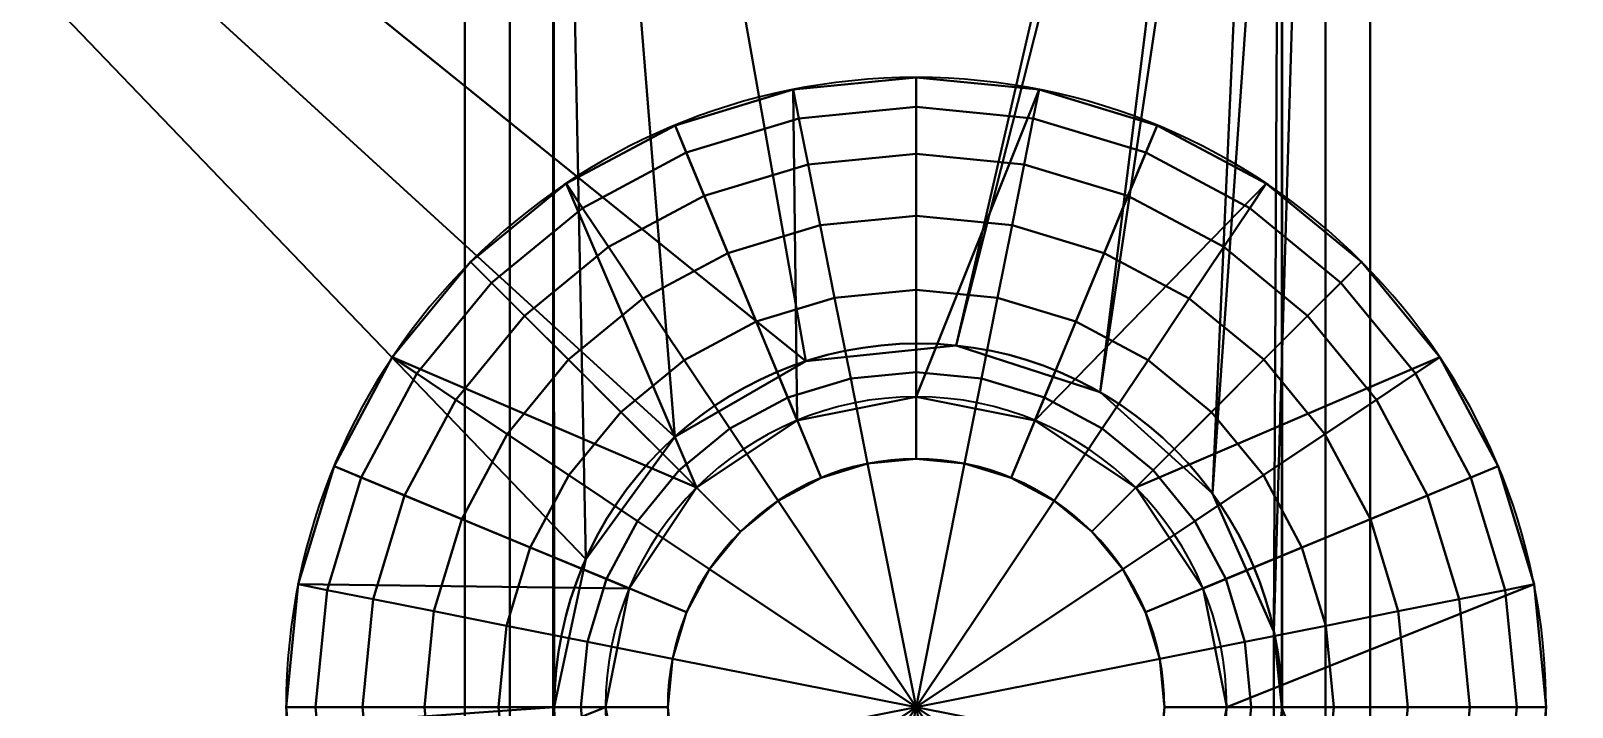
# Model space of a CAD drawing. Header units: millimetres. Extents: x 516 to 946, y 0 to 190.
# Drawn here: x 522.96 to 531.65, y 118.48 to 122.29 of the extents above; entities that cross this region are included whole.
import ezdxf

# ---------------------------------------------------------------- set-up
doc = ezdxf.new("R2010")
doc.units = ezdxf.units.MM
doc.layers.add('1', color=7, linetype='Continuous', true_color=0xffffff)

# ---------------------------------------------------------------- blocks, each defined once
blk = doc.blocks.new('UG_SURFACE_001')
at = {"layer": '1', "color": 252, "linetype": 'Continuous', "lineweight": 35}
for points in [[(1.5, 128.719792, 3.5), (11.037867, 119.998708, 3.5), (11.7761, 120.424926, 3.5)], [(11.7761, 120.424926, 3.5), (12.623868, 120.514028, 3.5), (14.704899, 128.719792, 3.5), (1.5, 128.719792, 3.5)], [(1.5, 128.719792, 3.5), (1.5, 117.845915, 3.5), (10.359584, 118.475258, 3.5), (10.536816, 119.309068, 3.5)], [(10.536816, 119.309068, 3.5), (11.037867, 119.998708, 3.5), (1.5, 128.719792, 3.5)], [(1.5, 128.719792, 1.5), (14.704899, 128.719792, 1.5), (12.623868, 120.514028, 1.5), (11.7761, 120.424926, 1.5)], [(1.5, 128.719792, 1.5), (11.037867, 119.998708, 1.5), (10.536816, 119.309068, 1.5)], [(10.536816, 119.309068, 1.5), (10.359584, 118.475258, 1.5), (1.5, 117.845915, 1.5), (1.5, 128.719792, 1.5)], [(11.7761, 120.424926, 1.5), (11.037867, 119.998708, 1.5), (1.5, 128.719792, 1.5)], [(12.623868, 120.514028, 3.5), (13.434584, 120.250612, 3.5), (14.704899, 128.719792, 3.5)], [(14.704899, 128.719792, 1.5), (13.434584, 120.250612, 1.5), (12.623868, 120.514028, 1.5)], [(14.704899, 128.719792, 3.5), (13.434584, 120.250612, 3.5), (14.068069, 119.680218, 3.5)], [(14.068069, 119.680218, 1.5), (13.434584, 120.250612, 1.5), (14.704899, 128.719792, 1.5)], [(14.068069, 119.680218, 3.5), (14.414787, 118.901476, 3.5), (14.704899, 128.719792, 3.5)], [(14.414787, 118.901476, 1.5), (14.068069, 119.680218, 1.5), (14.704899, 128.719792, 1.5)], [(14.704899, 117.845915, 3.5), (14.704899, 128.719792, 3.5), (14.414787, 118.901476, 3.5), (14.414787, 118.04904, 3.5)], [(14.459585, 118.475258, 1.5), (14.414787, 118.901476, 1.5), (14.704899, 128.719792, 1.5), (14.704899, 117.845915, 1.5)], [(22.593468, 128.719792, 3.5), (14.704899, 128.719792, 3.5), (14.704899, 117.845915, 3.5), (22.593468, 117.845915, 3.5)], [(22.593468, 117.845915, 1.5), (14.704899, 117.845915, 1.5), (14.704899, 128.719792, 1.5), (22.593468, 128.719792, 1.5)], [(12.623868, 120.514028, 1.5), (12.623868, 120.514028, 3.5), (11.7761, 120.424926, 3.5), (11.7761, 120.424926, 1.5)], [(13.434584, 120.250612, 1.5), (13.434584, 120.250612, 3.5), (12.623868, 120.514028, 3.5), (12.623868, 120.514028, 1.5)], [(11.7761, 120.424926, 1.5), (11.7761, 120.424926, 3.5), (11.037867, 119.998708, 3.5), (11.037867, 119.998708, 1.5)], [(14.068069, 119.680218, 1.5), (14.068069, 119.680218, 3.5), (13.434584, 120.250612, 3.5), (13.434584, 120.250612, 1.5)], [(11.037867, 119.998708, 1.5), (11.037867, 119.998708, 3.5), (10.536816, 119.309068, 3.5), (10.536816, 119.309068, 1.5)], [(14.414787, 118.901476, 1.5), (14.414787, 118.901476, 3.5), (14.068069, 119.680218, 3.5), (14.068069, 119.680218, 1.5)], [(10.536816, 119.309068, 1.5), (10.536816, 119.309068, 3.5), (10.359584, 118.475258, 3.5), (10.359584, 118.475258, 1.5)], [(14.414787, 118.901476, 3.5), (14.414787, 118.901476, 1.5), (14.459585, 118.475258, 1.5)], [(14.459585, 118.475258, 1.5), (14.414787, 118.04904, 3.5), (14.414787, 118.901476, 3.5)]]:
    blk.add_3dface(points, dxfattribs=at)
blk = doc.blocks.new('1стенка_MODEL')
at = {"layer": '1', "color": 252, "linetype": 'Continuous', "lineweight": 35, "extrusion": (0, 0, -1)}
blk.add_circle((-12.409585, 118.475261, -3.5), 2.05, dxfattribs=at)
at = {"layer": '1', "color": 252, "linetype": 'Continuous', "lineweight": 35}
blk.add_circle((12.409585, 118.475261, 1.5), 2.05, dxfattribs=at)
blk.add_blockref('UG_SURFACE_001', (0, 0), dxfattribs=at)
blk = doc.blocks.new('UG_SURFACE_002')
at = {"layer": '1', "color": 252, "linetype": 'Continuous', "lineweight": 35}
for points in [[(411.854982, 119.865932, 5.446716), (7.670435, 169.493556, 5.446716), (7.557361, 169.278637, 5.294975), (411.920667, 119.629063, 5.294975)], [(7.670435, 169.493556, 5.446716), (411.854982, 119.865932, 5.446716), (216.667414, 144.101843, 5.5), (201.001778, 146.025345, 5.5)], [(411.920667, 119.629063, 5.294975), (7.557361, 169.278637, 5.294975), (7.481808, 169.135034, 5.067878), (411.964566, 119.470797, 5.067878)], [(411.964566, 119.470797, 5.067878), (7.481808, 169.135034, 5.067878), (7.455277, 169.084609, 4.8), (411.979973, 119.415216, 4.8)], [(149.334699, 151.664004, 3.5), (161.549926, 150.164157, 3.5), (411.979973, 119.415216, 4.8), (7.455277, 169.084609, 4.8)]]:
    blk.add_3dface(points, dxfattribs=at)
blk = doc.blocks.new('3пояс_верхний_MODEL')
at = {"layer": '1', "color": 252, "linetype": 'Continuous', "lineweight": 35}
blk.add_blockref('UG_SURFACE_002', (0, 0), dxfattribs=at)
blk = doc.blocks.new('UG_SURFACE_003')
at = {"layer": '1', "color": 252, "linetype": 'Continuous', "lineweight": 35}
for points in [[(3.5, 108.47526, 1.5), (9.856303, 108.47526, 1.5), (9.856303, 128.475264, 1.5), (3.5, 128.475264, 1.5)], [(10.10818, 108.47526), (4.922299, 108.47526), (4.922299, 128.475264), (10.10818, 128.475264)], [(9.856303, 108.47526, 1.5), (10.10818, 108.47526, 1.5), (10.10818, 128.475264, 1.5), (9.856303, 128.475264, 1.5)], [(10.10818, 108.47526, 1.5), (10.352565, 108.47526, 1.5), (10.352565, 128.475264, 1.5), (10.10818, 128.475264, 1.5)], [(10.352565, 108.47526), (10.10818, 108.47526), (10.10818, 128.475264), (10.352565, 128.475264)], [(10.352565, 128.475264, 1.5), (10.352565, 108.47526, 1.5), (10.359584, 118.475258, 1.5)], [(10.352565, 128.475264, 1.5), (11.037867, 119.998708, 1.5), (11.7761, 120.424926, 1.5)], [(10.359584, 118.475258, 1.5), (10.536816, 119.309068, 1.5), (10.352565, 128.475264, 1.5)], [(11.7761, 120.424926, 1.5), (12.623868, 120.514028, 1.5), (14.460988, 128.475264, 1.5), (10.352565, 128.475264, 1.5)], [(10.536816, 119.309068, 1.5), (11.037867, 119.998708, 1.5), (10.352565, 128.475264, 1.5)], [(10.352565, 128.475264), (14.460988, 128.475264), (12.623868, 120.514028), (11.7761, 120.424926)], [(10.352565, 108.47526), (10.352565, 128.475264), (10.359584, 118.475258)], [(10.352565, 128.475264), (11.037867, 119.998708), (10.536816, 119.309068)], [(11.7761, 120.424926), (11.037867, 119.998708), (10.352565, 128.475264)], [(10.536816, 119.309068), (10.359584, 118.475258), (10.352565, 128.475264)], [(12.623868, 120.514028, 1.5), (13.434584, 120.250612, 1.5), (14.460988, 128.475264, 1.5)], [(14.460988, 128.475264), (13.434584, 120.250612), (12.623868, 120.514028)], [(14.460988, 128.475264, 1.5), (13.434584, 120.250612, 1.5), (14.068069, 119.680218, 1.5)], [(14.068069, 119.680218), (13.434584, 120.250612), (14.460988, 128.475264)], [(14.068069, 119.680218, 1.5), (14.414787, 118.901476, 1.5), (14.460988, 128.475264, 1.5)], [(14.414787, 118.901476), (14.068069, 119.680218), (14.460988, 128.475264)], [(14.460988, 108.47526, 1.5), (14.460988, 128.475264, 1.5), (14.414787, 118.901476, 1.5), (14.414787, 118.04904, 1.5)], [(14.459585, 118.475258), (14.414787, 118.901476), (14.460988, 128.475264)], [(14.459585, 118.475258), (14.460988, 128.475264), (14.460988, 108.47526)], [(14.460988, 108.47526, 1.5), (14.704899, 108.47526, 1.5), (14.704899, 128.475264, 1.5), (14.460988, 128.475264, 1.5)], [(14.704899, 108.47526), (14.460988, 108.47526), (14.460988, 128.475264), (14.704899, 128.475264)], [(14.704899, 108.47526, 1.5), (18.134004, 108.47526, 1.5), (18.134004, 128.475264, 1.5), (14.704899, 128.475264, 1.5)], [(14.956303, 108.47526), (14.704899, 108.47526), (14.704899, 128.475264), (14.956303, 128.475264)], [(22, 108.47526), (14.956303, 108.47526), (14.956303, 128.475264), (22, 128.475264)], [(12.623868, 120.514028), (12.623868, 120.514028, 1.5), (11.7761, 120.424926, 1.5), (11.7761, 120.424926)], [(13.434584, 120.250612), (13.434584, 120.250612, 1.5), (12.623868, 120.514028, 1.5), (12.623868, 120.514028)], [(11.7761, 120.424926), (11.7761, 120.424926, 1.5), (11.037867, 119.998708, 1.5), (11.037867, 119.998708)], [(14.068069, 119.680218), (14.068069, 119.680218, 1.5), (13.434584, 120.250612, 1.5), (13.434584, 120.250612)], [(11.037867, 119.998708), (11.037867, 119.998708, 1.5), (10.536816, 119.309068, 1.5), (10.536816, 119.309068)], [(14.414787, 118.901476), (14.414787, 118.901476, 1.5), (14.068069, 119.680218, 1.5), (14.068069, 119.680218)], [(10.536816, 119.309068), (10.536816, 119.309068, 1.5), (10.359584, 118.475258, 1.5), (10.359584, 118.475258)], [(14.414787, 118.901476, 1.5), (14.414787, 118.901476), (14.459585, 118.475258)], [(14.459585, 118.475258), (14.414787, 118.04904, 1.5), (14.414787, 118.901476, 1.5)]]:
    blk.add_3dface(points, dxfattribs=at)
blk = doc.blocks.new('2стойка_MODEL')
at = {"layer": '1', "color": 252, "linetype": 'Continuous', "lineweight": 35, "extrusion": (0, 0, -1)}
blk.add_circle((-12.409585, 118.475261, -1.5), 2.05, dxfattribs=at)
at = {"layer": '1', "color": 252, "linetype": 'Continuous', "lineweight": 35}
blk.add_circle((12.409585, 118.475261), 2.05, dxfattribs=at)
blk.add_blockref('UG_SURFACE_003', (0, 0), dxfattribs=at)
blk = doc.blocks.new('UG_SURFACE_007')
at = {"layer": '1', "color": 252, "linetype": 'Continuous', "lineweight": 35}
for points in [[(-0.660197, 3.319033, -0.462897), (-1.295022, 3.12646, -0.462897), (-1.358526, 3.279772), (-0.692571, 3.481788)], [(-0.692571, 3.481788), (-1.358526, 3.279772), (-0.669696, 1.616789)], [(-0.669696, 1.616789, 3.5), (-1.358526, 3.279772, 3.5), (-0.692571, 3.481788, 3.5)], [(-0.692571, 3.481788, 3.5), (-1.358526, 3.279772, 3.5), (-1.295022, 3.12646, 3.962897), (-0.660197, 3.319033, 3.962897)], [(0, 3.384057, -0.462897), (-0.660197, 3.319033, -0.462897), (-0.692571, 3.481788), (0, 3.55)], [(-0.669696, 1.616789), (0, 1.75), (0, 3.55), (-0.692571, 3.481788)], [(-0.692571, 3.481788, 3.5), (0, 3.55, 3.5), (0, 1.75, 3.5), (-0.669696, 1.616789, 3.5)], [(0, 3.55, 3.5), (-0.692571, 3.481788, 3.5), (-0.660197, 3.319033, 3.962897), (0, 3.384057, 3.962897)], [(0.660197, 3.319033, -0.462897), (0, 3.384057, -0.462897), (0, 3.55), (0.692571, 3.481788)], [(0.692571, 3.481788), (0, 3.55), (0, 1.75)], [(0, 1.75, 3.5), (0, 3.55, 3.5), (0.692571, 3.481788, 3.5)], [(0.692571, 3.481788, 3.5), (0, 3.55, 3.5), (0, 3.384057, 3.962897), (0.660197, 3.319033, 3.962897)], [(0, 1.75), (0.669696, 1.616789), (1.358526, 3.279772), (0.692571, 3.481788)], [(0.692571, 3.481788, 3.5), (1.358526, 3.279772, 3.5), (0.669696, 1.616789, 3.5), (0, 1.75, 3.5)], [(1.295022, 3.12646, -0.462897), (0.660197, 3.319033, -0.462897), (0.692571, 3.481788), (1.358526, 3.279772)], [(1.358526, 3.279772, 3.5), (0.692571, 3.481788, 3.5), (0.660197, 3.319033, 3.962897), (1.295022, 3.12646, 3.962897)], [(-0.608651, 3.059896, -0.877629), (-1.193912, 2.882359, -0.877629), (-1.295022, 3.12646, -0.462897), (-0.660197, 3.319033, -0.462897)], [(-0.660197, 3.319033, 3.962897), (-1.295022, 3.12646, 3.962897), (-1.193912, 2.882359, 4.377629), (-0.608651, 3.059896, 4.377629)], [(0, 3.119843, -0.877629), (-0.608651, 3.059896, -0.877629), (-0.660197, 3.319033, -0.462897), (0, 3.384057, -0.462897)], [(0, 3.384057, 3.962897), (-0.660197, 3.319033, 3.962897), (-0.608651, 3.059896, 4.377629), (0, 3.119843, 4.377629)], [(0.608651, 3.059896, -0.877629), (0, 3.119843, -0.877629), (0, 3.384057, -0.462897), (0.660197, 3.319033, -0.462897)], [(0.660197, 3.319033, 3.962897), (0, 3.384057, 3.962897), (0, 3.119843, 4.377629), (0.608651, 3.059896, 4.377629)], [(1.193912, 2.882359, -0.877629), (0.608651, 3.059896, -0.877629), (0.660197, 3.319033, -0.462897), (1.295022, 3.12646, -0.462897)], [(1.295022, 3.12646, 3.962897), (0.660197, 3.319033, 3.962897), (0.608651, 3.059896, 4.377629), (1.193912, 2.882359, 4.377629)], [(-1.295022, 3.12646, -0.462897), (-1.880081, 2.81374, -0.462897), (-1.972274, 2.951717), (-1.358526, 3.279772)], [(-1.237437, 1.237437), (-0.669696, 1.616789), (-1.358526, 3.279772), (-1.972274, 2.951717)], [(-1.972274, 2.951717, 3.5), (-1.358526, 3.279772, 3.5), (-0.669696, 1.616789, 3.5), (-1.237437, 1.237437, 3.5)], [(-1.358526, 3.279772, 3.5), (-1.972274, 2.951717, 3.5), (-1.880081, 2.81374, 3.962897), (-1.295022, 3.12646, 3.962897)], [(1.972274, 2.951717), (1.358526, 3.279772), (0.669696, 1.616789)], [(0.669696, 1.616789, 3.5), (1.358526, 3.279772, 3.5), (1.972274, 2.951717, 3.5)], [(1.880081, 2.81374, -0.462897), (1.295022, 3.12646, -0.462897), (1.358526, 3.279772), (1.972274, 2.951717)], [(1.972274, 2.951717, 3.5), (1.358526, 3.279772, 3.5), (1.295022, 3.12646, 3.962897), (1.880081, 2.81374, 3.962897)], [(-1.193912, 2.882359, -0.877629), (-1.733292, 2.594055, -0.877629), (-1.880081, 2.81374, -0.462897), (-1.295022, 3.12646, -0.462897)], [(-1.295022, 3.12646, 3.962897), (-1.880081, 2.81374, 3.962897), (-1.733292, 2.594055, 4.377629), (-1.193912, 2.882359, 4.377629)], [(-0.540487, 2.717214, -1.223654), (-1.060204, 2.559559, -1.223654), (-1.193912, 2.882359, -0.877629), (-0.608651, 3.059896, -0.877629)], [(-0.608651, 3.059896, 4.377629), (-1.193912, 2.882359, 4.377629), (-1.060204, 2.559559, 4.723654), (-0.540487, 2.717214, 4.723654)], [(0, 2.770447, -1.223654), (-0.540487, 2.717214, -1.223654), (-0.608651, 3.059896, -0.877629), (0, 3.119843, -0.877629)], [(0, 3.119843, 4.377629), (-0.608651, 3.059896, 4.377629), (-0.540487, 2.717214, 4.723654), (0, 2.770447, 4.723654)], [(0.540487, 2.717214, -1.223654), (0, 2.770447, -1.223654), (0, 3.119843, -0.877629), (0.608651, 3.059896, -0.877629)], [(0.608651, 3.059896, 4.377629), (0, 3.119843, 4.377629), (0, 2.770447, 4.723654), (0.540487, 2.717214, 4.723654)], [(1.060204, 2.559559, -1.223654), (0.540487, 2.717214, -1.223654), (0.608651, 3.059896, -0.877629), (1.193912, 2.882359, -0.877629)], [(1.193912, 2.882359, 4.377629), (0.608651, 3.059896, 4.377629), (0.540487, 2.717214, 4.723654), (1.060204, 2.559559, 4.723654)], [(1.733292, 2.594055, -0.877629), (1.193912, 2.882359, -0.877629), (1.295022, 3.12646, -0.462897), (1.880081, 2.81374, -0.462897)], [(1.880081, 2.81374, 3.962897), (1.295022, 3.12646, 3.962897), (1.193912, 2.882359, 4.377629), (1.733292, 2.594055, 4.377629)], [(-1.880081, 2.81374, -0.462897), (-2.392889, 2.392889, -0.462897), (-2.510229, 2.510229), (-1.972274, 2.951717)], [(-1.972274, 2.951717), (-2.510229, 2.510229), (-1.237437, 1.237437)], [(-1.237437, 1.237437, 3.5), (-2.510229, 2.510229, 3.5), (-1.972274, 2.951717, 3.5)], [(-1.972274, 2.951717, 3.5), (-2.510229, 2.510229, 3.5), (-2.392889, 2.392889, 3.962897), (-1.880081, 2.81374, 3.962897)], [(-1.060204, 2.559559, -1.223654), (-1.539178, 2.303543, -1.223654), (-1.733292, 2.594055, -0.877629), (-1.193912, 2.882359, -0.877629)], [(-1.193912, 2.882359, 4.377629), (-1.733292, 2.594055, 4.377629), (-1.539178, 2.303543, 4.723654), (-1.060204, 2.559559, 4.723654)], [(0.669696, 1.616789), (1.237437, 1.237437), (2.510229, 2.510229), (1.972274, 2.951717)], [(1.972274, 2.951717, 3.5), (2.510229, 2.510229, 3.5), (1.237437, 1.237437, 3.5), (0.669696, 1.616789, 3.5)], [(1.539178, 2.303543, -1.223654), (1.060204, 2.559559, -1.223654), (1.193912, 2.882359, -0.877629), (1.733292, 2.594055, -0.877629)], [(1.733292, 2.594055, 4.377629), (1.193912, 2.882359, 4.377629), (1.060204, 2.559559, 4.723654), (1.539178, 2.303543, 4.723654)], [(2.392889, 2.392889, -0.462897), (1.880081, 2.81374, -0.462897), (1.972274, 2.951717), (2.510229, 2.510229)], [(2.510229, 2.510229, 3.5), (1.972274, 2.951717, 3.5), (1.880081, 2.81374, 3.962897), (2.392889, 2.392889, 3.962897)], [(-1.733292, 2.594055, -0.877629), (-2.206062, 2.206062, -0.877629), (-2.392889, 2.392889, -0.462897), (-1.880081, 2.81374, -0.462897)], [(-1.880081, 2.81374, 3.962897), (-2.392889, 2.392889, 3.962897), (-2.206062, 2.206062, 4.377629), (-1.733292, 2.594055, 4.377629)], [(2.206062, 2.206062, -0.877629), (1.733292, 2.594055, -0.877629), (1.880081, 2.81374, -0.462897), (2.392889, 2.392889, -0.462897)], [(2.392889, 2.392889, 3.962897), (1.880081, 2.81374, 3.962897), (1.733292, 2.594055, 4.377629), (2.206062, 2.206062, 4.377629)], [(-0.459081, 2.307958, -1.483833), (-0.90052, 2.174048, -1.483833), (-1.060204, 2.559559, -1.223654), (-0.540487, 2.717214, -1.223654)], [(-0.540487, 2.717214, 4.723654), (-1.060204, 2.559559, 4.723654), (-0.90052, 2.174048, 4.983833), (-0.459081, 2.307958, 4.983833)], [(0, 2.353173, -1.483833), (-0.459081, 2.307958, -1.483833), (-0.540487, 2.717214, -1.223654), (0, 2.770447, -1.223654)], [(0, 2.770447, 4.723654), (-0.540487, 2.717214, 4.723654), (-0.459081, 2.307958, 4.983833), (0, 2.353173, 4.983833)], [(0.459081, 2.307958, -1.483833), (0, 2.353173, -1.483833), (0, 2.770447, -1.223654), (0.540487, 2.717214, -1.223654)], [(0.540487, 2.717214, 4.723654), (0, 2.770447, 4.723654), (0, 2.353173, 4.983833), (0.459081, 2.307958, 4.983833)], [(0.90052, 2.174048, -1.483833), (0.459081, 2.307958, -1.483833), (0.540487, 2.717214, -1.223654), (1.060204, 2.559559, -1.223654)], [(1.060204, 2.559559, 4.723654), (0.540487, 2.717214, 4.723654), (0.459081, 2.307958, 4.983833), (0.90052, 2.174048, 4.983833)], [(-1.539178, 2.303543, -1.223654), (-1.959002, 1.959002, -1.223654), (-2.206062, 2.206062, -0.877629), (-1.733292, 2.594055, -0.877629)], [(-1.733292, 2.594055, 4.377629), (-2.206062, 2.206062, 4.377629), (-1.959002, 1.959002, 4.723654), (-1.539178, 2.303543, 4.723654)], [(-0.90052, 2.174048, -1.483833), (-1.307353, 1.956592, -1.483833), (-1.539178, 2.303543, -1.223654), (-1.060204, 2.559559, -1.223654)], [(-1.060204, 2.559559, 4.723654), (-1.539178, 2.303543, 4.723654), (-1.307353, 1.956592, 4.983833), (-0.90052, 2.174048, 4.983833)], [(1.307353, 1.956592, -1.483833), (0.90052, 2.174048, -1.483833), (1.060204, 2.559559, -1.223654), (1.539178, 2.303543, -1.223654)], [(1.539178, 2.303543, 4.723654), (1.060204, 2.559559, 4.723654), (0.90052, 2.174048, 4.983833), (1.307353, 1.956592, 4.983833)], [(1.959002, 1.959002, -1.223654), (1.539178, 2.303543, -1.223654), (1.733292, 2.594055, -0.877629), (2.206062, 2.206062, -0.877629)], [(2.206062, 2.206062, 4.377629), (1.733292, 2.594055, 4.377629), (1.539178, 2.303543, 4.723654), (1.959002, 1.959002, 4.723654)], [(-2.392889, 2.392889, -0.462897), (-2.81374, 1.880081, -0.462897), (-2.951717, 1.972274), (-2.510229, 2.510229)], [(-1.237437, 1.237437), (-2.510229, 2.510229), (-2.951717, 1.972274)], [(-2.951717, 1.972274, 3.5), (-2.510229, 2.510229, 3.5), (-1.237437, 1.237437, 3.5)], [(-2.510229, 2.510229, 3.5), (-2.951717, 1.972274, 3.5), (-2.81374, 1.880081, 3.962897), (-2.392889, 2.392889, 3.962897)], [(2.951717, 1.972274), (2.510229, 2.510229), (1.237437, 1.237437)], [(1.237437, 1.237437, 3.5), (2.510229, 2.510229, 3.5), (2.951717, 1.972274, 3.5)], [(2.81374, 1.880081, -0.462897), (2.392889, 2.392889, -0.462897), (2.510229, 2.510229), (2.951717, 1.972274)], [(2.951717, 1.972274, 3.5), (2.510229, 2.510229, 3.5), (2.392889, 2.392889, 3.962897), (2.81374, 1.880081, 3.962897)], [(-2.206062, 2.206062, -0.877629), (-2.594055, 1.733292, -0.877629), (-2.81374, 1.880081, -0.462897), (-2.392889, 2.392889, -0.462897)], [(-2.392889, 2.392889, 3.962897), (-2.81374, 1.880081, 3.962897), (-2.594055, 1.733292, 4.377629), (-2.206062, 2.206062, 4.377629)], [(0, 1.888689, -1.645281), (-0.368465, 1.852398, -1.645281), (-0.459081, 2.307958, -1.483833), (0, 2.353173, -1.483833)], [(0, 2.353173, 4.983833), (-0.459081, 2.307958, 4.983833), (-0.368465, 1.852398, 5.145281), (0, 1.888689, 5.145281)], [(0.368465, 1.852398, -1.645281), (0, 1.888689, -1.645281), (0, 2.353173, -1.483833), (0.459081, 2.307958, -1.483833)], [(0.459081, 2.307958, 4.983833), (0, 2.353173, 4.983833), (0, 1.888689, 5.145281), (0.368465, 1.852398, 5.145281)], [(2.594055, 1.733292, -0.877629), (2.206062, 2.206062, -0.877629), (2.392889, 2.392889, -0.462897), (2.81374, 1.880081, -0.462897)], [(2.81374, 1.880081, 3.962897), (2.392889, 2.392889, 3.962897), (2.206062, 2.206062, 4.377629), (2.594055, 1.733292, 4.377629)], [(-1.307353, 1.956592, -1.483833), (-1.663945, 1.663945, -1.483833), (-1.959002, 1.959002, -1.223654), (-1.539178, 2.303543, -1.223654)], [(-1.539178, 2.303543, 4.723654), (-1.959002, 1.959002, 4.723654), (-1.663945, 1.663945, 4.983833), (-1.307353, 1.956592, 4.983833)], [(-0.368465, 1.852398, -1.645281), (-0.72277, 1.744921, -1.645281), (-0.90052, 2.174048, -1.483833), (-0.459081, 2.307958, -1.483833)], [(-0.459081, 2.307958, 4.983833), (-0.90052, 2.174048, 4.983833), (-0.72277, 1.744921, 5.145281), (-0.368465, 1.852398, 5.145281)], [(0.72277, 1.744921, -1.645281), (0.368465, 1.852398, -1.645281), (0.459081, 2.307958, -1.483833), (0.90052, 2.174048, -1.483833)], [(0.90052, 2.174048, 4.983833), (0.459081, 2.307958, 4.983833), (0.368465, 1.852398, 5.145281), (0.72277, 1.744921, 5.145281)], [(1.663945, 1.663945, -1.483833), (1.307353, 1.956592, -1.483833), (1.539178, 2.303543, -1.223654), (1.959002, 1.959002, -1.223654)], [(1.959002, 1.959002, 4.723654), (1.539178, 2.303543, 4.723654), (1.307353, 1.956592, 4.983833), (1.663945, 1.663945, 4.983833)], [(-1.959002, 1.959002, -1.223654), (-2.303543, 1.539178, -1.223654), (-2.594055, 1.733292, -0.877629), (-2.206062, 2.206062, -0.877629)], [(-2.206062, 2.206062, 4.377629), (-2.594055, 1.733292, 4.377629), (-2.303543, 1.539178, 4.723654), (-1.959002, 1.959002, 4.723654)], [(-0.72277, 1.744921, -1.645281), (-1.049299, 1.570387, -1.645281), (-1.307353, 1.956592, -1.483833), (-0.90052, 2.174048, -1.483833)], [(-0.90052, 2.174048, 4.983833), (-1.307353, 1.956592, 4.983833), (-1.049299, 1.570387, 5.145281), (-0.72277, 1.744921, 5.145281)], [(1.049299, 1.570387, -1.645281), (0.72277, 1.744921, -1.645281), (0.90052, 2.174048, -1.483833), (1.307353, 1.956592, -1.483833)], [(1.307353, 1.956592, 4.983833), (0.90052, 2.174048, 4.983833), (0.72277, 1.744921, 5.145281), (1.049299, 1.570387, 5.145281)], [(2.303543, 1.539178, -1.223654), (1.959002, 1.959002, -1.223654), (2.206062, 2.206062, -0.877629), (2.594055, 1.733292, -0.877629)], [(2.594055, 1.733292, 4.377629), (2.206062, 2.206062, 4.377629), (1.959002, 1.959002, 4.723654), (2.303543, 1.539178, 4.723654)], [(-2.81374, 1.880081, -0.462897), (-3.12646, 1.295022, -0.462897), (-3.279772, 1.358526), (-2.951717, 1.972274)], [(-2.951717, 1.972274), (-3.279772, 1.358526), (-1.616789, 0.669696), (-1.237437, 1.237437)], [(-1.237437, 1.237437, 3.5), (-1.616789, 0.669696, 3.5), (-3.279772, 1.358526, 3.5), (-2.951717, 1.972274, 3.5)], [(-2.951717, 1.972274, 3.5), (-3.279772, 1.358526, 3.5), (-3.12646, 1.295022, 3.962897), (-2.81374, 1.880081, 3.962897)], [(-1.663945, 1.663945, -1.483833), (-1.956592, 1.307353, -1.483833), (-2.303543, 1.539178, -1.223654), (-1.959002, 1.959002, -1.223654)], [(-1.959002, 1.959002, 4.723654), (-2.303543, 1.539178, 4.723654), (-1.956592, 1.307353, 4.983833), (-1.663945, 1.663945, 4.983833)], [(-1.049299, 1.570387, -1.645281), (-1.335505, 1.335505, -1.645281), (-1.663945, 1.663945, -1.483833), (-1.307353, 1.956592, -1.483833)], [(-1.307353, 1.956592, 4.983833), (-1.663945, 1.663945, 4.983833), (-1.335505, 1.335505, 5.145281), (-1.049299, 1.570387, 5.145281)], [(1.335505, 1.335505, -1.645281), (1.049299, 1.570387, -1.645281), (1.307353, 1.956592, -1.483833), (1.663945, 1.663945, -1.483833)], [(1.663945, 1.663945, 4.983833), (1.307353, 1.956592, 4.983833), (1.049299, 1.570387, 5.145281), (1.335505, 1.335505, 5.145281)], [(1.237437, 1.237437), (1.616789, 0.669696), (3.279772, 1.358526), (2.951717, 1.972274)], [(2.951717, 1.972274, 3.5), (3.279772, 1.358526, 3.5), (1.616789, 0.669696, 3.5), (1.237437, 1.237437, 3.5)], [(1.956592, 1.307353, -1.483833), (1.663945, 1.663945, -1.483833), (1.959002, 1.959002, -1.223654), (2.303543, 1.539178, -1.223654)], [(2.303543, 1.539178, 4.723654), (1.959002, 1.959002, 4.723654), (1.663945, 1.663945, 4.983833), (1.956592, 1.307353, 4.983833)], [(3.12646, 1.295022, -0.462897), (2.81374, 1.880081, -0.462897), (2.951717, 1.972274), (3.279772, 1.358526)], [(3.279772, 1.358526, 3.5), (2.951717, 1.972274, 3.5), (2.81374, 1.880081, 3.962897), (3.12646, 1.295022, 3.962897)], [(-2.594055, 1.733292, -0.877629), (-2.882359, 1.193912, -0.877629), (-3.12646, 1.295022, -0.462897), (-2.81374, 1.880081, -0.462897)], [(-2.81374, 1.880081, 3.962897), (-3.12646, 1.295022, 3.962897), (-2.882359, 1.193912, 4.377629), (-2.594055, 1.733292, 4.377629)], [(-0.273126, 1.373099, -1.7), (-0.535757, 1.293431, -1.7), (-0.72277, 1.744921, -1.645281), (-0.368465, 1.852398, -1.645281)], [(-0.368465, 1.852398, 5.145281), (-0.72277, 1.744921, 5.145281), (-0.535757, 1.293431, 5.2), (-0.273126, 1.373099, 5.2)], [(0, 1.4, -1.7), (-0.273126, 1.373099, -1.7), (-0.368465, 1.852398, -1.645281), (0, 1.888689, -1.645281)], [(0, 1.888689, 5.145281), (-0.368465, 1.852398, 5.145281), (-0.273126, 1.373099, 5.2), (0, 1.4, 5.2)], [(0.273126, 1.373099, -1.7), (0, 1.4, -1.7), (0, 1.888689, -1.645281), (0.368465, 1.852398, -1.645281)], [(0.368465, 1.852398, 5.145281), (0, 1.888689, 5.145281), (0, 1.4, 5.2), (0.273126, 1.373099, 5.2)], [(0.535757, 1.293431, -1.7), (0.273126, 1.373099, -1.7), (0.368465, 1.852398, -1.645281), (0.72277, 1.744921, -1.645281)], [(0.72277, 1.744921, 5.145281), (0.368465, 1.852398, 5.145281), (0.273126, 1.373099, 5.2), (0.535757, 1.293431, 5.2)], [(2.882359, 1.193912, -0.877629), (2.594055, 1.733292, -0.877629), (2.81374, 1.880081, -0.462897), (3.12646, 1.295022, -0.462897)], [(3.12646, 1.295022, 3.962897), (2.81374, 1.880081, 3.962897), (2.594055, 1.733292, 4.377629), (2.882359, 1.193912, 4.377629)], [(-0.535757, 1.293431, -1.7), (-0.777798, 1.164057, -1.7), (-1.049299, 1.570387, -1.645281), (-0.72277, 1.744921, -1.645281)], [(-0.72277, 1.744921, 5.145281), (-1.049299, 1.570387, 5.145281), (-0.777798, 1.164057, 5.2), (-0.535757, 1.293431, 5.2)], [(-0.669696, 1.616789), (-0.669696, 1.616789, 3.5), (0, 1.75, 3.5), (0, 1.75)], [(0, 1.75), (0, 1.75, 3.5), (0.669696, 1.616789, 3.5), (0.669696, 1.616789)], [(0.777798, 1.164057, -1.7), (0.535757, 1.293431, -1.7), (0.72277, 1.744921, -1.645281), (1.049299, 1.570387, -1.645281)], [(1.049299, 1.570387, 5.145281), (0.72277, 1.744921, 5.145281), (0.535757, 1.293431, 5.2), (0.777798, 1.164057, 5.2)], [(-2.303543, 1.539178, -1.223654), (-2.559559, 1.060204, -1.223654), (-2.882359, 1.193912, -0.877629), (-2.594055, 1.733292, -0.877629)], [(-2.594055, 1.733292, 4.377629), (-2.882359, 1.193912, 4.377629), (-2.559559, 1.060204, 4.723654), (-2.303543, 1.539178, 4.723654)], [(-1.335505, 1.335505, -1.645281), (-1.570387, 1.049299, -1.645281), (-1.956592, 1.307353, -1.483833), (-1.663945, 1.663945, -1.483833)], [(-1.663945, 1.663945, 4.983833), (-1.956592, 1.307353, 4.983833), (-1.570387, 1.049299, 5.145281), (-1.335505, 1.335505, 5.145281)], [(1.570387, 1.049299, -1.645281), (1.335505, 1.335505, -1.645281), (1.663945, 1.663945, -1.483833), (1.956592, 1.307353, -1.483833)], [(1.956592, 1.307353, 4.983833), (1.663945, 1.663945, 4.983833), (1.335505, 1.335505, 5.145281), (1.570387, 1.049299, 5.145281)], [(2.559559, 1.060204, -1.223654), (2.303543, 1.539178, -1.223654), (2.594055, 1.733292, -0.877629), (2.882359, 1.193912, -0.877629)], [(2.882359, 1.193912, 4.377629), (2.594055, 1.733292, 4.377629), (2.303543, 1.539178, 4.723654), (2.559559, 1.060204, 4.723654)], [(-0.777798, 1.164057, -1.7), (-0.989949, 0.989949, -1.7), (-1.335505, 1.335505, -1.645281), (-1.049299, 1.570387, -1.645281)], [(-1.049299, 1.570387, 5.145281), (-1.335505, 1.335505, 5.145281), (-0.989949, 0.989949, 5.2), (-0.777798, 1.164057, 5.2)], [(-1.237437, 1.237437), (-1.237437, 1.237437, 3.5), (-0.669696, 1.616789, 3.5), (-0.669696, 1.616789)], [(0.669696, 1.616789), (0.669696, 1.616789, 3.5), (1.237437, 1.237437, 3.5), (1.237437, 1.237437)], [(0.989949, 0.989949, -1.7), (0.777798, 1.164057, -1.7), (1.049299, 1.570387, -1.645281), (1.335505, 1.335505, -1.645281)], [(1.335505, 1.335505, 5.145281), (1.049299, 1.570387, 5.145281), (0.777798, 1.164057, 5.2), (0.989949, 0.989949, 5.2)], [(-1.956592, 1.307353, -1.483833), (-2.174048, 0.90052, -1.483833), (-2.559559, 1.060204, -1.223654), (-2.303543, 1.539178, -1.223654)], [(-2.303543, 1.539178, 4.723654), (-2.559559, 1.060204, 4.723654), (-2.174048, 0.90052, 4.983833), (-1.956592, 1.307353, 4.983833)], [(2.174048, 0.90052, -1.483833), (1.956592, 1.307353, -1.483833), (2.303543, 1.539178, -1.223654), (2.559559, 1.060204, -1.223654)], [(2.559559, 1.060204, 4.723654), (2.303543, 1.539178, 4.723654), (1.956592, 1.307353, 4.983833), (2.174048, 0.90052, 4.983833)], [(-0.273126, 1.373099, -1.7), (0, 1.4, -1.7), (0.273126, 1.373099, -1.7), (0, 0, -1.7)], [(0.273126, 1.373099, 5.2), (0, 1.4, 5.2), (-0.273126, 1.373099, 5.2), (0, 0, 5.2)], [(-3.12646, 1.295022, -0.462897), (-3.319033, 0.660197, -0.462897), (-3.481788, 0.692571), (-3.279772, 1.358526)], [(-1.616789, 0.669696), (-3.279772, 1.358526), (-3.481788, 0.692571)], [(-3.481788, 0.692571, 3.5), (-3.279772, 1.358526, 3.5), (-1.616789, 0.669696, 3.5)], [(-3.279772, 1.358526, 3.5), (-3.481788, 0.692571, 3.5), (-3.319033, 0.660197, 3.962897), (-3.12646, 1.295022, 3.962897)], [(-1.570387, 1.049299, -1.645281), (-1.744921, 0.72277, -1.645281), (-2.174048, 0.90052, -1.483833), (-1.956592, 1.307353, -1.483833)], [(-1.956592, 1.307353, 4.983833), (-2.174048, 0.90052, 4.983833), (-1.744921, 0.72277, 5.145281), (-1.570387, 1.049299, 5.145281)], [(-0.989949, 0.989949, -1.7), (-1.164057, 0.777798, -1.7), (-1.570387, 1.049299, -1.645281), (-1.335505, 1.335505, -1.645281)], [(-1.335505, 1.335505, 5.145281), (-1.570387, 1.049299, 5.145281), (-1.164057, 0.777798, 5.2), (-0.989949, 0.989949, 5.2)], [(-0.777798, 1.164057, -1.7), (-0.535757, 1.293431, -1.7), (-0.273126, 1.373099, -1.7), (0, 0, -1.7)], [(-0.273126, 1.373099, 5.2), (-0.535757, 1.293431, 5.2), (-0.777798, 1.164057, 5.2), (0, 0, 5.2)], [(0.273126, 1.373099, -1.7), (0.535757, 1.293431, -1.7), (0.777798, 1.164057, -1.7), (0, 0, -1.7)], [(0.777798, 1.164057, 5.2), (0.535757, 1.293431, 5.2), (0.273126, 1.373099, 5.2), (0, 0, 5.2)], [(1.164057, 0.777798, -1.7), (0.989949, 0.989949, -1.7), (1.335505, 1.335505, -1.645281), (1.570387, 1.049299, -1.645281)], [(1.570387, 1.049299, 5.145281), (1.335505, 1.335505, 5.145281), (0.989949, 0.989949, 5.2), (1.164057, 0.777798, 5.2)], [(1.744921, 0.72277, -1.645281), (1.570387, 1.049299, -1.645281), (1.956592, 1.307353, -1.483833), (2.174048, 0.90052, -1.483833)], [(2.174048, 0.90052, 4.983833), (1.956592, 1.307353, 4.983833), (1.570387, 1.049299, 5.145281), (1.744921, 0.72277, 5.145281)], [(3.481788, 0.692571), (3.279772, 1.358526), (1.616789, 0.669696), (1.75, 0)], [(1.75, 0, 3.5), (1.616789, 0.669696, 3.5), (3.279772, 1.358526, 3.5), (3.481788, 0.692571, 3.5)], [(3.319033, 0.660197, -0.462897), (3.12646, 1.295022, -0.462897), (3.279772, 1.358526), (3.481788, 0.692571)], [(3.481788, 0.692571, 3.5), (3.279772, 1.358526, 3.5), (3.12646, 1.295022, 3.962897), (3.319033, 0.660197, 3.962897)], [(-2.882359, 1.193912, -0.877629), (-3.059896, 0.608651, -0.877629), (-3.319033, 0.660197, -0.462897), (-3.12646, 1.295022, -0.462897)], [(-3.12646, 1.295022, 3.962897), (-3.319033, 0.660197, 3.962897), (-3.059896, 0.608651, 4.377629), (-2.882359, 1.193912, 4.377629)], [(-1.616789, 0.669696), (-1.616789, 0.669696, 3.5), (-1.237437, 1.237437, 3.5), (-1.237437, 1.237437)], [(1.237437, 1.237437), (1.237437, 1.237437, 3.5), (1.616789, 0.669696, 3.5), (1.616789, 0.669696)], [(3.059896, 0.608651, -0.877629), (2.882359, 1.193912, -0.877629), (3.12646, 1.295022, -0.462897), (3.319033, 0.660197, -0.462897)], [(3.319033, 0.660197, 3.962897), (3.12646, 1.295022, 3.962897), (2.882359, 1.193912, 4.377629), (3.059896, 0.608651, 4.377629)], [(-2.559559, 1.060204, -1.223654), (-2.717214, 0.540487, -1.223654), (-3.059896, 0.608651, -0.877629), (-2.882359, 1.193912, -0.877629)], [(-2.882359, 1.193912, 4.377629), (-3.059896, 0.608651, 4.377629), (-2.717214, 0.540487, 4.723654), (-2.559559, 1.060204, 4.723654)], [(-1.164057, 0.777798, -1.7), (-0.989949, 0.989949, -1.7), (-0.777798, 1.164057, -1.7), (0, 0, -1.7)], [(-0.777798, 1.164057, 5.2), (-0.989949, 0.989949, 5.2), (-1.164057, 0.777798, 5.2), (0, 0, 5.2)], [(0.777798, 1.164057, -1.7), (0.989949, 0.989949, -1.7), (1.164057, 0.777798, -1.7), (0, 0, -1.7)], [(1.164057, 0.777798, 5.2), (0.989949, 0.989949, 5.2), (0.777798, 1.164057, 5.2), (0, 0, 5.2)], [(2.717214, 0.540487, -1.223654), (2.559559, 1.060204, -1.223654), (2.882359, 1.193912, -0.877629), (3.059896, 0.608651, -0.877629)], [(3.059896, 0.608651, 4.377629), (2.882359, 1.193912, 4.377629), (2.559559, 1.060204, 4.723654), (2.717214, 0.540487, 4.723654)], [(-2.174048, 0.90052, -1.483833), (-2.307958, 0.459081, -1.483833), (-2.717214, 0.540487, -1.223654), (-2.559559, 1.060204, -1.223654)], [(-2.559559, 1.060204, 4.723654), (-2.717214, 0.540487, 4.723654), (-2.307958, 0.459081, 4.983833), (-2.174048, 0.90052, 4.983833)], [(-1.164057, 0.777798, -1.7), (-1.293431, 0.535757, -1.7), (-1.744921, 0.72277, -1.645281), (-1.570387, 1.049299, -1.645281)], [(-1.570387, 1.049299, 5.145281), (-1.744921, 0.72277, 5.145281), (-1.293431, 0.535757, 5.2), (-1.164057, 0.777798, 5.2)], [(1.293431, 0.535757, -1.7), (1.164057, 0.777798, -1.7), (1.570387, 1.049299, -1.645281), (1.744921, 0.72277, -1.645281)], [(1.744921, 0.72277, 5.145281), (1.570387, 1.049299, 5.145281), (1.164057, 0.777798, 5.2), (1.293431, 0.535757, 5.2)], [(2.307958, 0.459081, -1.483833), (2.174048, 0.90052, -1.483833), (2.559559, 1.060204, -1.223654), (2.717214, 0.540487, -1.223654)], [(2.717214, 0.540487, 4.723654), (2.559559, 1.060204, 4.723654), (2.174048, 0.90052, 4.983833), (2.307958, 0.459081, 4.983833)], [(-1.744921, 0.72277, -1.645281), (-1.852398, 0.368465, -1.645281), (-2.307958, 0.459081, -1.483833), (-2.174048, 0.90052, -1.483833)], [(-2.174048, 0.90052, 4.983833), (-2.307958, 0.459081, 4.983833), (-1.852398, 0.368465, 5.145281), (-1.744921, 0.72277, 5.145281)], [(1.852398, 0.368465, -1.645281), (1.744921, 0.72277, -1.645281), (2.174048, 0.90052, -1.483833), (2.307958, 0.459081, -1.483833)], [(2.307958, 0.459081, 4.983833), (2.174048, 0.90052, 4.983833), (1.744921, 0.72277, 5.145281), (1.852398, 0.368465, 5.145281)], [(-1.293431, 0.535757, -1.7), (-1.373099, 0.273126, -1.7), (-1.852398, 0.368465, -1.645281), (-1.744921, 0.72277, -1.645281)], [(-1.744921, 0.72277, 5.145281), (-1.852398, 0.368465, 5.145281), (-1.373099, 0.273126, 5.2), (-1.293431, 0.535757, 5.2)], [(0, 0, -1.7), (-1.373099, 0.273126, -1.7), (-1.293431, 0.535757, -1.7), (-1.164057, 0.777798, -1.7)], [(-1.164057, 0.777798, 5.2), (-1.293431, 0.535757, 5.2), (-1.373099, 0.273126, 5.2), (0, 0, 5.2)], [(1.164057, 0.777798, -1.7), (1.293431, 0.535757, -1.7), (1.373099, 0.273126, -1.7), (0, 0, -1.7)], [(1.373099, 0.273126, 5.2), (1.293431, 0.535757, 5.2), (1.164057, 0.777798, 5.2), (0, 0, 5.2)], [(1.373099, 0.273126, -1.7), (1.293431, 0.535757, -1.7), (1.744921, 0.72277, -1.645281), (1.852398, 0.368465, -1.645281)], [(1.852398, 0.368465, 5.145281), (1.744921, 0.72277, 5.145281), (1.293431, 0.535757, 5.2), (1.373099, 0.273126, 5.2)], [(-3.319033, 0.660197, -0.462897), (-3.384057, 0, -0.462897), (-3.55, 0), (-3.481788, 0.692571)], [(-3.481788, 0.692571), (-3.55, 0), (-1.75, 0), (-1.616789, 0.669696)], [(-1.616789, 0.669696, 3.5), (-1.75, 0, 3.5), (-3.55, 0, 3.5), (-3.481788, 0.692571, 3.5)], [(-3.481788, 0.692571, 3.5), (-3.55, 0, 3.5), (-3.384057, 0, 3.962897), (-3.319033, 0.660197, 3.962897)], [(-3.059896, 0.608651, -0.877629), (-3.119843, 0, -0.877629), (-3.384057, 0, -0.462897), (-3.319033, 0.660197, -0.462897)], [(-3.319033, 0.660197, 3.962897), (-3.384057, 0, 3.962897), (-3.119843, 0, 4.377629), (-3.059896, 0.608651, 4.377629)], [(-2.717214, 0.540487, -1.223654), (-2.770447, 0, -1.223654), (-3.119843, 0, -0.877629), (-3.059896, 0.608651, -0.877629)], [(-3.059896, 0.608651, 4.377629), (-3.119843, 0, 4.377629), (-2.770447, 0, 4.723654), (-2.717214, 0.540487, 4.723654)], [(-1.75, 0), (-1.75, 0, 3.5), (-1.616789, 0.669696, 3.5), (-1.616789, 0.669696)], [(1.616789, 0.669696), (1.616789, 0.669696, 3.5), (1.75, 0, 3.5), (1.75, 0)], [(1.75, 0), (3.55, 0), (3.481788, 0.692571)], [(3.481788, 0.692571, 3.5), (3.55, 0, 3.5), (1.75, 0, 3.5)], [(2.770447, 0, -1.223654), (2.717214, 0.540487, -1.223654), (3.059896, 0.608651, -0.877629), (3.119843, 0, -0.877629)], [(3.119843, 0, 4.377629), (3.059896, 0.608651, 4.377629), (2.717214, 0.540487, 4.723654), (2.770447, 0, 4.723654)], [(3.119843, 0, -0.877629), (3.059896, 0.608651, -0.877629), (3.319033, 0.660197, -0.462897), (3.384057, 0, -0.462897)], [(3.384057, 0, 3.962897), (3.319033, 0.660197, 3.962897), (3.059896, 0.608651, 4.377629), (3.119843, 0, 4.377629)], [(3.384057, 0, -0.462897), (3.319033, 0.660197, -0.462897), (3.481788, 0.692571), (3.55, 0)], [(3.55, 0, 3.5), (3.481788, 0.692571, 3.5), (3.319033, 0.660197, 3.962897), (3.384057, 0, 3.962897)], [(-2.307958, 0.459081, -1.483833), (-2.353173, 0, -1.483833), (-2.770447, 0, -1.223654), (-2.717214, 0.540487, -1.223654)], [(-2.717214, 0.540487, 4.723654), (-2.770447, 0, 4.723654), (-2.353173, 0, 4.983833), (-2.307958, 0.459081, 4.983833)], [(2.353173, 0, -1.483833), (2.307958, 0.459081, -1.483833), (2.717214, 0.540487, -1.223654), (2.770447, 0, -1.223654)], [(2.770447, 0, 4.723654), (2.717214, 0.540487, 4.723654), (2.307958, 0.459081, 4.983833), (2.353173, 0, 4.983833)], [(-1.852398, 0.368465, -1.645281), (-1.888689, 0, -1.645281), (-2.353173, 0, -1.483833), (-2.307958, 0.459081, -1.483833)], [(-2.307958, 0.459081, 4.983833), (-2.353173, 0, 4.983833), (-1.888689, 0, 5.145281), (-1.852398, 0.368465, 5.145281)], [(1.888689, 0, -1.645281), (1.852398, 0.368465, -1.645281), (2.307958, 0.459081, -1.483833), (2.353173, 0, -1.483833)], [(2.353173, 0, 4.983833), (2.307958, 0.459081, 4.983833), (1.852398, 0.368465, 5.145281), (1.888689, 0, 5.145281)], [(-1.373099, 0.273126, -1.7), (-1.4, 0, -1.7), (-1.888689, 0, -1.645281), (-1.852398, 0.368465, -1.645281)], [(-1.852398, 0.368465, 5.145281), (-1.888689, 0, 5.145281), (-1.4, 0, 5.2), (-1.373099, 0.273126, 5.2)], [(1.4, 0, -1.7), (1.373099, 0.273126, -1.7), (1.852398, 0.368465, -1.645281), (1.888689, 0, -1.645281)], [(1.888689, 0, 5.145281), (1.852398, 0.368465, 5.145281), (1.373099, 0.273126, 5.2), (1.4, 0, 5.2)], [(-1.373099, -0.273126, -1.7), (-1.4, 0, -1.7), (-1.373099, 0.273126, -1.7), (0, 0, -1.7)], [(-1.373099, 0.273126, 5.2), (-1.4, 0, 5.2), (-1.373099, -0.273126, 5.2), (0, 0, 5.2)], [(1.373099, 0.273126, -1.7), (1.4, 0, -1.7), (1.373099, -0.273126, -1.7), (0, 0, -1.7)], [(1.373099, -0.273126, 5.2), (1.4, 0, 5.2), (1.373099, 0.273126, 5.2), (0, 0, 5.2)], [(-3.384057, 0, -0.462897), (-3.319033, -0.660197, -0.462897), (-3.481788, -0.692571), (-3.55, 0)], [(-1.75, 0), (-3.55, 0), (-3.481788, -0.692571)], [(-3.481788, -0.692571, 3.5), (-3.55, 0, 3.5), (-1.75, 0, 3.5)], [(-3.55, 0, 3.5), (-3.481788, -0.692571, 3.5), (-3.319033, -0.660197, 3.962897), (-3.384057, 0, 3.962897)], [(-3.481788, -0.692571), (-3.279772, -1.358526), (-1.616789, -0.669696), (-1.75, 0)], [(-1.75, 0, 3.5), (-1.616789, -0.669696, 3.5), (-3.279772, -1.358526, 3.5), (-3.481788, -0.692571, 3.5)], [(-3.119843, 0, -0.877629), (-3.059896, -0.608651, -0.877629), (-3.319033, -0.660197, -0.462897), (-3.384057, 0, -0.462897)], [(-3.384057, 0, 3.962897), (-3.319033, -0.660197, 3.962897), (-3.059896, -0.608651, 4.377629), (-3.119843, 0, 4.377629)], [(-2.770447, 0, -1.223654), (-2.717214, -0.540487, -1.223654), (-3.059896, -0.608651, -0.877629), (-3.119843, 0, -0.877629)], [(-3.119843, 0, 4.377629), (-3.059896, -0.608651, 4.377629), (-2.717214, -0.540487, 4.723654), (-2.770447, 0, 4.723654)], [(-2.353173, 0, -1.483833), (-2.307958, -0.459081, -1.483833), (-2.717214, -0.540487, -1.223654), (-2.770447, 0, -1.223654)], [(-2.770447, 0, 4.723654), (-2.717214, -0.540487, 4.723654), (-2.307958, -0.459081, 4.983833), (-2.353173, 0, 4.983833)], [(-1.888689, 0, -1.645281), (-1.852398, -0.368465, -1.645281), (-2.307958, -0.459081, -1.483833), (-2.353173, 0, -1.483833)], [(-2.353173, 0, 4.983833), (-2.307958, -0.459081, 4.983833), (-1.852398, -0.368465, 5.145281), (-1.888689, 0, 5.145281)], [(-1.4, 0, -1.7), (-1.373099, -0.273126, -1.7), (-1.852398, -0.368465, -1.645281), (-1.888689, 0, -1.645281)], [(-1.888689, 0, 5.145281), (-1.852398, -0.368465, 5.145281), (-1.373099, -0.273126, 5.2), (-1.4, 0, 5.2)], [(-1.616789, -0.669696), (-1.616789, -0.669696, 3.5), (-1.75, 0, 3.5), (-1.75, 0)], [(-1.164057, -0.777798, -1.7), (-1.293431, -0.535757, -1.7), (-1.373099, -0.273126, -1.7), (0, 0, -1.7)], [(0, 0, 5.2), (-1.373099, -0.273126, 5.2), (-1.293431, -0.535757, 5.2), (-1.164057, -0.777798, 5.2)], [(-0.777798, -1.164057, -1.7), (-0.989949, -0.989949, -1.7), (-1.164057, -0.777798, -1.7), (0, 0, -1.7)], [(-1.164057, -0.777798, 5.2), (-0.989949, -0.989949, 5.2), (-0.777798, -1.164057, 5.2), (0, 0, 5.2)], [(-0.273126, -1.373099, -1.7), (-0.535757, -1.293431, -1.7), (-0.777798, -1.164057, -1.7), (0, 0, -1.7)], [(-0.777798, -1.164057, 5.2), (-0.535757, -1.293431, 5.2), (-0.273126, -1.373099, 5.2), (0, 0, 5.2)], [(0.273126, -1.373099, -1.7), (0, -1.4, -1.7), (-0.273126, -1.373099, -1.7), (0, 0, -1.7)], [(-0.273126, -1.373099, 5.2), (0, -1.4, 5.2), (0.273126, -1.373099, 5.2), (0, 0, 5.2)], [(1.373099, -0.273126, -1.7), (1.293431, -0.535757, -1.7), (1.164057, -0.777798, -1.7), (0, 0, -1.7)], [(1.164057, -0.777798, -1.7), (0.989949, -0.989949, -1.7), (0.777798, -1.164057, -1.7), (0, 0, -1.7)], [(0.777798, -1.164057, -1.7), (0.535757, -1.293431, -1.7), (0.273126, -1.373099, -1.7), (0, 0, -1.7)], [(0.273126, -1.373099, 5.2), (0.535757, -1.293431, 5.2), (0.777798, -1.164057, 5.2), (0, 0, 5.2)], [(0.777798, -1.164057, 5.2), (0.989949, -0.989949, 5.2), (1.164057, -0.777798, 5.2), (0, 0, 5.2)], [(1.164057, -0.777798, 5.2), (1.293431, -0.535757, 5.2), (1.373099, -0.273126, 5.2), (0, 0, 5.2)], [(1.373099, -0.273126, -1.7), (1.4, 0, -1.7), (1.888689, 0, -1.645281), (1.852398, -0.368465, -1.645281)], [(1.852398, -0.368465, 5.145281), (1.888689, 0, 5.145281), (1.4, 0, 5.2), (1.373099, -0.273126, 5.2)], [(3.481788, -0.692571), (3.55, 0), (1.75, 0), (1.616789, -0.669696)], [(1.75, 0), (1.75, 0, 3.5), (1.616789, -0.669696, 3.5), (1.616789, -0.669696)], [(1.616789, -0.669696, 3.5), (1.75, 0, 3.5), (3.55, 0, 3.5), (3.481788, -0.692571, 3.5)], [(1.852398, -0.368465, -1.645281), (1.888689, 0, -1.645281), (2.353173, 0, -1.483833), (2.307958, -0.459081, -1.483833)], [(2.307958, -0.459081, 4.983833), (2.353173, 0, 4.983833), (1.888689, 0, 5.145281), (1.852398, -0.368465, 5.145281)], [(2.307958, -0.459081, -1.483833), (2.353173, 0, -1.483833), (2.770447, 0, -1.223654), (2.717214, -0.540487, -1.223654)], [(2.717214, -0.540487, 4.723654), (2.770447, 0, 4.723654), (2.353173, 0, 4.983833), (2.307958, -0.459081, 4.983833)], [(2.717214, -0.540487, -1.223654), (2.770447, 0, -1.223654), (3.119843, 0, -0.877629), (3.059896, -0.608651, -0.877629)], [(3.059896, -0.608651, 4.377629), (3.119843, 0, 4.377629), (2.770447, 0, 4.723654), (2.717214, -0.540487, 4.723654)], [(3.059896, -0.608651, -0.877629), (3.119843, 0, -0.877629), (3.384057, 0, -0.462897), (3.319033, -0.660197, -0.462897)], [(3.319033, -0.660197, 3.962897), (3.384057, 0, 3.962897), (3.119843, 0, 4.377629), (3.059896, -0.608651, 4.377629)], [(3.319033, -0.660197, -0.462897), (3.384057, 0, -0.462897), (3.55, 0), (3.481788, -0.692571)], [(3.481788, -0.692571, 3.5), (3.55, 0, 3.5), (3.384057, 0, 3.962897), (3.319033, -0.660197, 3.962897)]]:
    blk.add_3dface(points, dxfattribs=at)
blk = doc.blocks.new('заклёпка11(3_5-8-1)_заклёпанная_MODEL')
at = {"layer": '1', "color": 252, "linetype": 'Continuous', "lineweight": 35, "extrusion": (0, 0, -1)}
for centre, radius in [((0, 0), 3.55), ((0, 0, -3.5), 3.55), ((0, 0), 1.75), ((0, 0, -3.5), 1.75), ((0, 0, -5.2), 1.4), ((0, 0, 1.7), 1.4)]:
    blk.add_circle(centre, radius, dxfattribs=at)
at = {"layer": '1', "color": 252, "linetype": 'Continuous', "lineweight": 35}
blk.add_blockref('UG_SURFACE_007', (0, 0), dxfattribs=at)

msp = doc.modelspace()

# ---------------------------------------------------------------- block references
at = {"layer": '1', "color": 163, "linetype": 'Continuous', "lineweight": 70}
for name, p in [('2стойка_MODEL', (515.550342, 0)), ('1стенка_MODEL', (515.550342, 0)), ('3пояс_верхний_MODEL', (515.550342, 0)), ('заклёпка11(3_5-8-1)_заклёпанная_MODEL', (527.948696, 118.475262))]:
    msp.add_blockref(name, p, dxfattribs=at)

doc.saveas('drawing.dxf')
